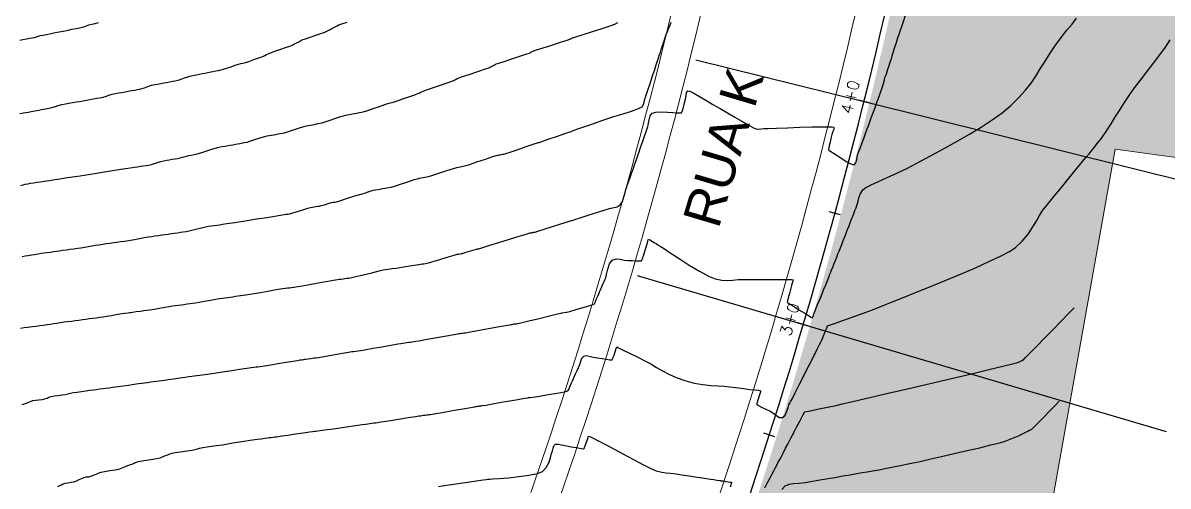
# Model space of a CAD drawing. Header units: millimetres. Extents: x 340454 to 342791, y 6993867 to 6995092.
# Drawn here: x 341967.9 to 342066.9, y 6994410.2 to 6994450.3 of the extents above; entities that cross this region are included whole.
import ezdxf
from ezdxf.enums import TextEntityAlignment as Align

# ---------------------------------------------------------------- set-up
doc = ezdxf.new("R2010")
doc.units = ezdxf.units.MM
doc.header["$LTSCALE"] = 10
doc.linetypes.add('DASHDOT', pattern=[25.4, 12.7, -6.35, 0, -6.35])
doc.layers.add('_1 TXT_Estaca', color=4, linetype='Continuous', lineweight=30)
for name, color, linetype in [('Alinhamento', 7, 'Continuous'), ('AREA_DOS_LOTES', 5, 'Continuous'), ('T-HM-CURVA_INTERMEDIARIA', 45, 'Continuous'), ('T-HM-CURVA_MESTRA', 20, 'Continuous'), ('U-SC-SECAO_TIPO', 251, 'Continuous'), ('URB-Calçadas', 2, 'Continuous'), ('URB-Quadras', 3, 'Continuous')]:
    doc.layers.add(name, color=color, linetype=linetype)
doc.styles.add('ARIAL', font='arial.ttf', dxfattribs={"height": 2})
doc.styles.add('Padrao', font='romans.shx', dxfattribs={"height": 1.5})

msp = doc.modelspace()

# ---------------------------------------------------------------- hatches: boundary and pattern name
at = {"lineweight": 20, "true_color": 0xfeeab9, "transparency": 33554518}
msp.add_hatch(color=254, dxfattribs=at).paths.add_polyline_path([(342119.159, 6994595.596), (342116.405, 6994600.719), (342115.526, 6994606.747), (342114.078, 6994622.168), (342111.537, 6994629.785), (342111.937, 6994638.612), (342110.22, 6994640.731), (342109.395, 6994645.913), (342105.489, 6994649.745), (342102.922, 6994655.377), (342098.078, 6994662.845), (342096.429, 6994677.718), (342097.194, 6994681.316), (342096.663, 6994685.441), (342098.361, 6994694.551), (342074.759, 6994718.153), (342070.902, 6994715.191, 0.018566), (342058.078, 6994636.195, 0.019313), (342051.792, 6994564.842, -0.000141), (342050.049, 6994525.137, -0.0035), (342048.827, 6994509.216, -0.002554), (342047.698, 6994496.488, -0.003076), (342046.981, 6994490.915), (342046.899, 6994471.038, -0.058975), (342015.5, 6994367.645), (342048.507, 6994361.761), (342062.35, 6994439.415), (342094.824, 6994434.95)])

# ---------------------------------------------------------------- linework, layer by layer
at = {"layer": '_1 TXT_Estaca', "color": 7, "linetype": 'Continuous', "lineweight": 30}
for p, q in [((342041.098, 6994443.401), (342040.128, 6994443.642)), ((342038.576, 6994433.713), (342037.611, 6994433.976)), ((342035.844, 6994424.082), (342034.885, 6994424.365)), ((342032.906, 6994414.513), (342031.953, 6994414.817))]:
    msp.add_line(p, q, dxfattribs=at)
at = {"layer": 'Alinhamento', "color": 1, "linetype": 'Continuous', "lineweight": -3, "flags": 128}
msp.add_lwpolyline([(342015.498, 6994367.645), (342017.793, 6994375.112, 0.055302), (342046.899, 6994472.8), (342046.869, 6994491.561, 0.001427), (342047.224, 6994494.157, 0.140946), (342047.449, 6994494.937, 0.074236), (342047.385, 6994495.366, 0.025997), (342051.128, 6994542.939, -0.045635), (342069.402, 6994708.821, 0.158515), (342070.754, 6994715.174, -0.001403), (342072.003, 6994720.875)], format="xyb", dxfattribs=at)
at = {"layer": 'T-HM-CURVA_INTERMEDIARIA', "color": 45, "linetype": 'Continuous', "lineweight": -3, "flags": 128}
for points, elevation in [([(341967.653, 6994423.912), (341967.957, 6994423.952), (341968.245, 6994423.99), (341968.472, 6994424.02), (341968.695, 6994424.05), (341968.973, 6994424.087), (341969.322, 6994424.132), (341969.6, 6994424.167), (341969.949, 6994424.216), (341970.246, 6994424.261), (341970.511, 6994424.305), (341970.777, 6994424.349), (341971.077, 6994424.395), (341971.433, 6994424.445), (341971.718, 6994424.482), (341972.063, 6994424.527), (341972.405, 6994424.573), (341972.677, 6994424.61), (341973.008, 6994424.654), (341973.336, 6994424.698), (341973.597, 6994424.733), (341973.915, 6994424.775), (341974.227, 6994424.815), (341974.474, 6994424.847), (341974.786, 6994424.892), (341975.121, 6994424.947), (341975.511, 6994425.016), (341975.902, 6994425.085), (341976.236, 6994425.141), (341976.63, 6994425.197), (341976.961, 6994425.241), (341977.106, 6994425.259), (341977.196, 6994425.275), (341977.338, 6994425.294), (341977.659, 6994425.338), (341978.031, 6994425.388), (341978.319, 6994425.426), (341978.547, 6994425.455), (341978.833, 6994425.497), (341979.194, 6994425.558), (341979.669, 6994425.642), (341980.143, 6994425.727), (341980.501, 6994425.787), (341980.787, 6994425.83), (341981.015, 6994425.86), (341981.292, 6994425.897), (341981.566, 6994425.935), (341981.784, 6994425.965), (341982.049, 6994426.001), (341982.309, 6994426.036), (341982.516, 6994426.063), (341982.776, 6994426.102), (341983.086, 6994426.154), (341983.558, 6994426.238), (341984.084, 6994426.332), (341984.554, 6994426.416), (341984.86, 6994426.468), (341985.115, 6994426.507), (341985.32, 6994426.534), (341985.567, 6994426.568), (341985.813, 6994426.602), (341986.008, 6994426.63), (341986.245, 6994426.663), (341986.48, 6994426.696), (341986.668, 6994426.722), (341986.895, 6994426.754), (341987.119, 6994426.784), (341987.297, 6994426.808), (341987.52, 6994426.842), (341987.852, 6994426.899), (341988.413, 6994427), (341989.05, 6994427.116), (341989.609, 6994427.216), (341989.935, 6994427.273), (341990.15, 6994427.306), (341990.321, 6994427.33), (341990.53, 6994427.358), (341990.736, 6994427.388), (341990.901, 6994427.411), (341991.1, 6994427.44), (341991.296, 6994427.467), (341991.452, 6994427.488), (341991.648, 6994427.518), (341992.005, 6994427.581), (341992.655, 6994427.699), (341993.401, 6994427.835), (341994.047, 6994427.953), (341994.396, 6994428.015), (341994.58, 6994428.044), (341994.727, 6994428.064), (341994.905, 6994428.089), (341995.081, 6994428.114), (341995.222, 6994428.135), (341995.392, 6994428.16), (341995.561, 6994428.184), (341995.696, 6994428.204), (341995.86, 6994428.227), (341996.02, 6994428.248), (341996.148, 6994428.265), (341996.308, 6994428.292), (341996.648, 6994428.371), (341997.293, 6994428.527), (341998.038, 6994428.709), (341998.679, 6994428.865), (341999.01, 6994428.942), (341999.215, 6994428.976), (341999.416, 6994429.004), (341999.611, 6994429.033), (341999.806, 6994429.062), (342000.132, 6994429.113), (342000.765, 6994429.211), (342001.493, 6994429.325), (342002.108, 6994429.421), (342002.4, 6994429.467), (342002.538, 6994429.489), (342002.672, 6994429.511), (342002.805, 6994429.53), (342002.936, 6994429.554), (342003.224, 6994429.639), (342003.832, 6994429.823), (342004.545, 6994430.04), (342005.148, 6994430.223), (342005.425, 6994430.305), (342005.541, 6994430.326), (342005.654, 6994430.344), (342005.766, 6994430.361), (342005.876, 6994430.381), (342006.086, 6994430.444), (342006.487, 6994430.568), (342006.887, 6994430.691), (342007.09, 6994430.753), (342007.19, 6994430.77), (342007.291, 6994430.787), (342007.547, 6994430.865), (342008.172, 6994431.058), (342009.016, 6994431.32), (342009.933, 6994431.604), (342010.773, 6994431.865), (342011.391, 6994432.056), (342011.636, 6994432.132), (342011.705, 6994432.145), (342011.773, 6994432.156), (342011.839, 6994432.169), (342011.905, 6994432.181), (342011.969, 6994432.192), (342012.032, 6994432.204), (342012.094, 6994432.215), (342012.156, 6994432.226), (342012.386, 6994432.299), (342012.948, 6994432.479), (342013.674, 6994432.71), (342014.399, 6994432.942), (342014.958, 6994433.12), (342015.183, 6994433.192), (342015.257, 6994433.206), (342015.329, 6994433.22), (342015.398, 6994433.233), (342015.608, 6994433.301), (342016.136, 6994433.473), (342016.841, 6994433.703), (342017.579, 6994433.944), (342018.21, 6994434.15), (342018.591, 6994434.274), (342018.958, 6994434.353), (342019.255, 6994434.41), (342019.532, 6994434.581), (342019.714, 6994434.871), (342019.845, 6994435.261), (342019.939, 6994435.645), (342020.011, 6994435.919), (342020.082, 6994436.117), (342020.137, 6994436.275), (342020.207, 6994436.473), (342020.29, 6994436.707), (342020.401, 6994437.021), (342020.53, 6994437.385), (342020.666, 6994437.77), (342020.79, 6994438.126), (342020.896, 6994438.429), (342020.987, 6994438.693), (342021.07, 6994438.931), (342021.157, 6994439.18), (342021.226, 6994439.377), (342021.312, 6994439.625), (342021.442, 6994440.001), (342021.624, 6994440.533), (342021.792, 6994441.021), (342021.874, 6994441.262), (342021.912, 6994441.373), (342021.95, 6994441.484), (342021.97, 6994441.642), (342022.015, 6994441.942), (342022.115, 6994442.272), (342022.302, 6994442.523), (342022.617, 6994442.614), (342023.097, 6994442.63), (342023.622, 6994442.602), (342024.071, 6994442.562), (342024.326, 6994442.542), (342024.525, 6994442.543), (342024.692, 6994442.544), (342024.765, 6994442.545), (342024.822, 6994442.539), (342024.857, 6994442.61), (342024.879, 6994442.668), (342024.906, 6994442.746), (342024.932, 6994442.831), (342024.947, 6994442.881), (342024.962, 6994442.932), (342024.987, 6994443.023), (342025.018, 6994443.141), (342025.09, 6994443.408), (342025.175, 6994443.726), (342025.22, 6994444.034), (342025.253, 6994444.293), (342025.367, 6994444.446), (342025.553, 6994444.407), (342025.899, 6994444.235), (342026.369, 6994443.965), (342026.926, 6994443.63), (342027.534, 6994443.266), (342028.157, 6994442.908), (342028.794, 6994442.546), (342029.441, 6994442.17), (342030.053, 6994441.812), (342030.587, 6994441.504), (342030.999, 6994441.281), (342031.247, 6994441.174), (342031.498, 6994441.142), (342031.708, 6994441.165), (342031.973, 6994441.188), (342032.319, 6994441.2), (342033.032, 6994441.226), (342033.986, 6994441.261), (342035.056, 6994441.296), (342036.116, 6994441.324), (342037.041, 6994441.339), (342037.598, 6994441.336), (342037.868, 6994441.322), (342037.962, 6994441.307), (342037.98, 6994441.298), (342037.999, 6994441.27), (342038.014, 6994441.207), (342037.995, 6994441.099), (342037.925, 6994440.929), (342037.833, 6994440.675), (342037.754, 6994440.338), (342037.674, 6994439.999), (342037.636, 6994439.838), (342037.625, 6994439.788), (342037.613, 6994439.739), (342037.601, 6994439.681), (342037.589, 6994439.625), (342037.573, 6994439.541), (342037.556, 6994439.451), (342037.547, 6994439.39), (342037.542, 6994439.336), (342037.59, 6994439.283), (342037.655, 6994439.245), (342037.802, 6994439.162), (342037.978, 6994439.063), (342038.204, 6994438.912), (342038.602, 6994438.642), (342039.064, 6994438.347), (342039.405, 6994438.157), (342039.608, 6994438.072), (342039.706, 6994438.056), (342039.74, 6994438.061), (342039.787, 6994438.086), (342039.865, 6994438.176), (342039.95, 6994438.375), (342040.018, 6994438.673), (342040.059, 6994438.91), (342040.104, 6994439.03), (342040.149, 6994439.151), (342040.238, 6994439.391), (342040.415, 6994439.869), (342040.616, 6994440.409), (342040.773, 6994440.835), (342040.895, 6994441.168), (342040.992, 6994441.432), (342041.113, 6994441.766), (342041.212, 6994442.034), (342041.292, 6994442.253), (342041.375, 6994442.479), (342041.478, 6994442.764), (342041.601, 6994443.097), (342041.757, 6994443.522), (342041.922, 6994443.973), (342042.069, 6994444.386), (342042.175, 6994444.696), (342042.291, 6994445.084), (342042.379, 6994445.409), (342042.429, 6994445.592), (342042.472, 6994445.715), (342042.516, 6994445.838), (342042.578, 6994446.022), (342042.68, 6994446.324), (342042.781, 6994446.629), (342042.853, 6994446.844), (342042.909, 6994447.015), (342042.979, 6994447.231), (342043.053, 6994447.469), (342043.147, 6994447.773), (342043.26, 6994448.137), (342043.392, 6994448.553), (342043.518, 6994448.937), (342043.716, 6994449.537), (342043.961, 6994450.278), (342044.228, 6994451.083)], 707), ([(341967.573, 6994448.829), (341967.853, 6994448.883), (341968.171, 6994448.944), (341968.453, 6994448.996), (341968.682, 6994449.04), (341968.842, 6994449.076), (341969.017, 6994449.134), (341969.193, 6994449.193), (341969.356, 6994449.23), (341969.591, 6994449.277), (341969.877, 6994449.332), (341970.192, 6994449.394), (341970.541, 6994449.464), (341970.819, 6994449.52), (341971.158, 6994449.589), (341971.496, 6994449.657), (341971.764, 6994449.711), (341972.093, 6994449.777), (341972.45, 6994449.845), (341972.741, 6994449.9), (341972.998, 6994449.959), (341973.198, 6994450.022), (341973.354, 6994450.082), (341973.553, 6994450.149), (341973.817, 6994450.217), (341974.101, 6994450.282), (341974.392, 6994450.358)], 711), ([(341967.668, 6994436.265), (341967.888, 6994436.315), (341968.061, 6994436.363), (341968.282, 6994436.413), (341968.504, 6994436.452), (341968.761, 6994436.49), (341969.055, 6994436.531), (341969.388, 6994436.58), (341969.686, 6994436.624), (341969.918, 6994436.659), (341970.15, 6994436.694), (341970.448, 6994436.739), (341970.873, 6994436.805), (341971.704, 6994436.934), (341972.803, 6994437.106), (341974.033, 6994437.297), (341975.256, 6994437.488), (341976.336, 6994437.657), (341977.133, 6994437.781), (341977.512, 6994437.841), (341977.78, 6994437.884), (341977.993, 6994437.919), (341978.254, 6994437.962), (341978.512, 6994437.999), (341978.717, 6994438.028), (341978.972, 6994438.079), (341979.228, 6994438.15), (341979.508, 6994438.24), (341979.788, 6994438.331), (341980.043, 6994438.402), (341980.298, 6994438.454), (341980.504, 6994438.485), (341980.756, 6994438.523), (341981.017, 6994438.563), (341981.227, 6994438.595), (341981.448, 6994438.64), (341981.645, 6994438.697), (341981.8, 6994438.751), (341981.997, 6994438.808), (341982.217, 6994438.849), (341982.422, 6994438.876), (341982.674, 6994438.925), (341982.969, 6994439.01), (341983.426, 6994439.154), (341983.938, 6994439.318), (341984.395, 6994439.463), (341984.689, 6994439.548), (341984.93, 6994439.6), (341985.124, 6994439.632), (341985.361, 6994439.671), (341985.596, 6994439.714), (341985.783, 6994439.748), (341986.012, 6994439.789), (341986.239, 6994439.831), (341986.42, 6994439.864), (341986.641, 6994439.904), (341986.86, 6994439.94), (341987.034, 6994439.968), (341987.25, 6994440.015), (341987.563, 6994440.11), (341988.013, 6994440.258), (341988.462, 6994440.406), (341988.772, 6994440.501), (341988.985, 6994440.548), (341989.156, 6994440.577), (341989.366, 6994440.613), (341989.573, 6994440.652), (341989.738, 6994440.683), (341989.94, 6994440.721), (341990.139, 6994440.755), (341990.298, 6994440.781), (341990.495, 6994440.826), (341990.828, 6994440.929), (341991.342, 6994441.101), (341991.855, 6994441.273), (341992.184, 6994441.376), (341992.376, 6994441.42), (341992.531, 6994441.447), (341992.72, 6994441.481), (341992.907, 6994441.517), (341993.056, 6994441.546), (341993.238, 6994441.582), (341993.419, 6994441.614), (341993.562, 6994441.638), (341993.74, 6994441.68), (341993.997, 6994441.761), (341994.427, 6994441.906), (341994.915, 6994442.073), (341995.343, 6994442.217), (341995.595, 6994442.297), (341995.766, 6994442.338), (341995.904, 6994442.363), (341996.073, 6994442.394), (341996.24, 6994442.428), (341996.373, 6994442.454), (341996.536, 6994442.487), (341996.698, 6994442.52), (341996.826, 6994442.545), (341996.983, 6994442.577), (341997.139, 6994442.606), (341997.263, 6994442.628), (341997.417, 6994442.664), (341997.682, 6994442.751), (341998.158, 6994442.915), (341998.702, 6994443.104), (341999.171, 6994443.267), (341999.425, 6994443.352), (341999.612, 6994443.399), (341999.8, 6994443.446), (342000.084, 6994443.54), (342000.624, 6994443.724), (342001.242, 6994443.937), (342001.761, 6994444.118), (342002.007, 6994444.206), (342002.123, 6994444.262), (342002.238, 6994444.322), (342002.359, 6994444.377), (342002.487, 6994444.43), (342002.768, 6994444.527), (342003.359, 6994444.728), (342004.053, 6994444.964), (342004.639, 6994445.164), (342004.909, 6994445.257), (342005.02, 6994445.307), (342005.123, 6994445.357), (342005.222, 6994445.408), (342005.319, 6994445.458), (342005.414, 6994445.509), (342005.511, 6994445.557), (342005.803, 6994445.657), (342006.453, 6994445.876), (342007.22, 6994446.133), (342007.866, 6994446.35), (342008.152, 6994446.447), (342008.238, 6994446.489), (342008.321, 6994446.532), (342008.404, 6994446.574), (342008.485, 6994446.616), (342008.567, 6994446.657), (342008.647, 6994446.698), (342008.726, 6994446.739), (342008.805, 6994446.778), (342009.028, 6994446.853), (342009.557, 6994447.027), (342010.238, 6994447.251), (342010.919, 6994447.474), (342011.444, 6994447.647), (342011.663, 6994447.719), (342011.729, 6994447.751), (342011.793, 6994447.784), (342011.858, 6994447.816), (342011.921, 6994447.848), (342011.984, 6994447.88), (342012.047, 6994447.911), (342012.285, 6994447.988), (342012.862, 6994448.175), (342013.608, 6994448.416), (342014.353, 6994448.657), (342014.927, 6994448.842), (342015.161, 6994448.918), (342015.208, 6994448.941), (342015.254, 6994448.964), (342015.3, 6994448.986), (342015.345, 6994449.009), (342015.435, 6994449.052), (342015.69, 6994449.134), (342016.319, 6994449.334), (342017.135, 6994449.593), (342017.949, 6994449.852), (342018.576, 6994450.051), (342018.828, 6994450.131), (342018.88, 6994450.156), (342018.931, 6994450.18), (342019.023, 6994450.209), (342019.071, 6994450.232), (342019.33, 6994450.362)], 709), ([(341967.797, 6994417.286), (341967.957, 6994417.347), (341968.156, 6994417.423), (341968.352, 6994417.505), (341968.507, 6994417.571), (341968.707, 6994417.634), (341968.94, 6994417.676), (341969.227, 6994417.711), (341969.515, 6994417.746), (341969.75, 6994417.788), (341969.952, 6994417.856), (341970.108, 6994417.927), (341970.309, 6994417.994), (341970.562, 6994418.041), (341970.893, 6994418.085), (341971.235, 6994418.127), (341971.521, 6994418.17), (341971.772, 6994418.225), (341971.97, 6994418.275), (341972.221, 6994418.33), (341972.522, 6994418.379), (341972.907, 6994418.434), (341973.305, 6994418.488), (341973.644, 6994418.534), (341973.954, 6994418.576), (341974.2, 6994418.608), (341974.5, 6994418.647), (341974.798, 6994418.686), (341975.035, 6994418.717), (341975.323, 6994418.755), (341975.606, 6994418.792), (341975.831, 6994418.821), (341976.114, 6994418.859), (341976.486, 6994418.912), (341976.987, 6994418.985), (341977.488, 6994419.058), (341977.858, 6994419.11), (341978.142, 6994419.149), (341978.367, 6994419.178), (341978.642, 6994419.214), (341978.914, 6994419.25), (341979.131, 6994419.279), (341979.394, 6994419.313), (341979.653, 6994419.347), (341979.858, 6994419.374), (341980.117, 6994419.409), (341980.427, 6994419.453), (341980.899, 6994419.521), (341981.424, 6994419.598), (341981.894, 6994419.666), (341982.2, 6994419.71), (341982.456, 6994419.744), (341982.659, 6994419.771), (341982.906, 6994419.803), (341983.152, 6994419.836), (341983.347, 6994419.862), (341983.584, 6994419.893), (341983.817, 6994419.923), (341984.002, 6994419.947), (341984.235, 6994419.979), (341984.564, 6994420.03), (341985.11, 6994420.118), (341985.726, 6994420.217), (341986.269, 6994420.304), (341986.593, 6994420.354), (341986.819, 6994420.386), (341986.999, 6994420.41), (341987.217, 6994420.438), (341987.434, 6994420.467), (341987.606, 6994420.49), (341987.816, 6994420.518), (341988.024, 6994420.546), (341988.189, 6994420.568), (341988.39, 6994420.595), (341988.588, 6994420.621), (341988.745, 6994420.64), (341988.942, 6994420.669), (341989.287, 6994420.727), (341989.906, 6994420.834), (341990.616, 6994420.957), (341991.232, 6994421.063), (341991.569, 6994421.12), (341991.797, 6994421.153), (341991.987, 6994421.177), (341992.086, 6994421.19), (341992.165, 6994421.204), (341992.245, 6994421.218), (341992.341, 6994421.231), (341992.525, 6994421.256), (341992.739, 6994421.285), (341992.908, 6994421.307), (341993.043, 6994421.325), (341993.213, 6994421.349), (341993.567, 6994421.41), (341994.235, 6994421.526), (341995.007, 6994421.661), (341995.671, 6994421.777), (341996.015, 6994421.836), (341996.171, 6994421.859), (341996.295, 6994421.876), (341996.446, 6994421.896), (341996.655, 6994421.925), (341996.858, 6994421.953), (341997.056, 6994421.979), (341997.254, 6994422.008), (341997.549, 6994422.058), (341998.155, 6994422.165), (341998.915, 6994422.299), (341999.673, 6994422.433), (342000.272, 6994422.539), (342000.557, 6994422.588), (342000.73, 6994422.614), (342000.898, 6994422.636), (342001.066, 6994422.66), (342001.225, 6994422.682), (342001.385, 6994422.705), (342001.538, 6994422.726), (342001.688, 6994422.746), (342001.838, 6994422.768), (342002.143, 6994422.822), (342002.811, 6994422.941), (342003.659, 6994423.093), (342004.503, 6994423.245), (342005.16, 6994423.362), (342005.445, 6994423.413), (342005.566, 6994423.431), (342005.682, 6994423.447), (342005.797, 6994423.463), (342005.909, 6994423.479), (342006.018, 6994423.494), (342006.127, 6994423.51), (342006.441, 6994423.567), (342007.176, 6994423.7), (342008.121, 6994423.871), (342009.063, 6994424.042), (342009.79, 6994424.173), (342010.088, 6994424.227), (342010.161, 6994424.238), (342010.232, 6994424.248), (342010.301, 6994424.258), (342010.369, 6994424.268), (342010.436, 6994424.278), (342010.501, 6994424.287), (342010.565, 6994424.296), (342010.628, 6994424.305), (342010.913, 6994424.374), (342011.608, 6994424.541), (342012.508, 6994424.757), (342013.406, 6994424.974), (342014.097, 6994425.14), (342014.374, 6994425.207), (342014.43, 6994425.215), (342014.484, 6994425.224), (342014.663, 6994425.251), (342014.844, 6994425.28), (342014.918, 6994425.292), (342015.157, 6994425.358), (342015.726, 6994425.518), (342016.411, 6994425.717), (342017.002, 6994425.898), (342017.287, 6994426.006), (342017.387, 6994426.181), (342017.422, 6994426.312), (342017.454, 6994426.385), (342017.486, 6994426.459), (342017.55, 6994426.606), (342017.663, 6994426.865), (342017.745, 6994427.052), (342017.799, 6994427.176), (342017.854, 6994427.301), (342017.904, 6994427.416), (342017.973, 6994427.576), (342018.057, 6994427.77), (342018.133, 6994427.942), (342018.197, 6994428.086), (342018.274, 6994428.269), (342018.344, 6994428.562), (342018.44, 6994429.01), (342018.595, 6994429.467), (342018.841, 6994429.788), (342019.168, 6994429.9), (342019.523, 6994429.879), (342019.872, 6994429.805), (342020.184, 6994429.759), (342020.549, 6994429.751), (342020.851, 6994429.745), (342021.031, 6994429.741), (342021.202, 6994429.738), (342021.302, 6994429.736), (342021.359, 6994429.729), (342021.393, 6994429.791), (342021.421, 6994429.859), (342021.442, 6994429.915), (342021.47, 6994429.995), (342021.489, 6994430.053), (342021.511, 6994430.118), (342021.53, 6994430.181), (342021.583, 6994430.357), (342021.698, 6994430.74), (342021.816, 6994431.13), (342021.874, 6994431.324), (342021.902, 6994431.416), (342021.925, 6994431.494), (342021.941, 6994431.562), (342021.962, 6994431.619), (342022.045, 6994431.576), (342022.226, 6994431.467), (342022.443, 6994431.336), (342022.626, 6994431.228), (342022.788, 6994431.131), (342022.991, 6994431.009), (342023.275, 6994430.822), (342023.853, 6994430.436), (342024.627, 6994429.927), (342025.5, 6994429.371), (342026.375, 6994428.842), (342027.155, 6994428.418), (342027.74, 6994428.173), (342028.308, 6994428.053), (342028.779, 6994428.031), (342029.225, 6994428.064), (342029.716, 6994428.111), (342030.322, 6994428.131), (342030.902, 6994428.124), (342031.48, 6994428.119), (342032.03, 6994428.114), (342032.53, 6994428.111), (342032.954, 6994428.108), (342033.278, 6994428.105), (342033.682, 6994428.111), (342034.057, 6994428.123), (342034.342, 6994428.124), (342034.475, 6994428.095), (342034.466, 6994427.966), (342034.394, 6994427.79), (342034.346, 6994427.61), (342034.282, 6994427.37), (342034.218, 6994427.132), (342034.159, 6994426.914), (342034.11, 6994426.732), (342034.087, 6994426.646), (342034.072, 6994426.591), (342034.058, 6994426.537), (342034.045, 6994426.483), (342034.033, 6994426.435), (342034.018, 6994426.368), (342034.006, 6994426.314), (342033.995, 6994426.262), (342033.986, 6994426.209), (342033.978, 6994426.148), (342034.031, 6994426.091), (342034.118, 6994426.038), (342034.264, 6994425.951), (342034.418, 6994425.857), (342034.677, 6994425.699), (342034.989, 6994425.508), (342035.244, 6994425.353), (342035.5, 6994425.198), (342035.718, 6994425.065), (342035.86, 6994424.979), (342036.012, 6994424.855), (342036.138, 6994424.807), (342036.217, 6994424.929), (342036.275, 6994425.139), (342036.394, 6994425.433), (342036.602, 6994425.944), (342036.809, 6994426.453), (342036.925, 6994426.738), (342036.986, 6994426.889), (342037.048, 6994427.041), (342037.141, 6994427.272), (342037.301, 6994427.671), (342037.47, 6994428.092), (342037.589, 6994428.388), (342037.669, 6994428.588), (342037.733, 6994428.747), (342037.813, 6994428.947), (342037.902, 6994429.172), (342038.014, 6994429.454), (342038.133, 6994429.756), (342038.248, 6994430.045), (342038.363, 6994430.336), (342038.455, 6994430.566), (342038.569, 6994430.857), (342038.686, 6994431.154), (342038.782, 6994431.399), (342038.902, 6994431.707), (342039.003, 6994431.967), (342039.096, 6994432.204), (342039.196, 6994432.459), (342039.318, 6994432.772), (342039.481, 6994433.194), (342039.666, 6994433.673), (342039.827, 6994434.093), (342039.921, 6994434.337), (342039.99, 6994434.514), (342040.058, 6994434.691), (342040.104, 6994434.888), (342040.174, 6994435.199), (342040.3, 6994435.554), (342040.512, 6994435.883), (342040.776, 6994436.075), (342041.241, 6994436.317), (342041.866, 6994436.606), (342042.613, 6994436.941), (342043.443, 6994437.319), (342044.317, 6994437.74), (342045.197, 6994438.202), (342045.942, 6994438.606), (342046.803, 6994439.067), (342047.746, 6994439.575), (342048.739, 6994440.123), (342049.75, 6994440.703), (342050.745, 6994441.308), (342051.692, 6994441.929), (342052.559, 6994442.558), (342053.312, 6994443.188), (342054.01, 6994443.87), (342054.585, 6994444.511), (342055.065, 6994445.127), (342055.483, 6994445.732), (342055.866, 6994446.34), (342056.247, 6994446.965), (342056.655, 6994447.622), (342057.12, 6994448.326), (342057.668, 6994449.075), (342058.161, 6994449.689), (342058.606, 6994450.228), (342059.007, 6994450.752)], 706), ([(341967.801, 6994430.124), (341968.036, 6994430.157), (341968.298, 6994430.196), (341968.607, 6994430.249), (341968.852, 6994430.295), (341969.162, 6994430.348), (341969.428, 6994430.388), (341969.672, 6994430.422), (341969.93, 6994430.457), (341970.236, 6994430.499), (341970.528, 6994430.54), (341970.758, 6994430.572), (341970.984, 6994430.604), (341971.266, 6994430.644), (341971.623, 6994430.694), (341971.907, 6994430.734), (341972.253, 6994430.782), (341972.593, 6994430.828), (341972.862, 6994430.864), (341973.201, 6994430.915), (341973.51, 6994430.968), (341973.812, 6994431.024), (341974.114, 6994431.08), (341974.425, 6994431.134), (341974.769, 6994431.186), (341975.044, 6994431.224), (341975.378, 6994431.27), (341975.708, 6994431.317), (341975.972, 6994431.355), (341976.291, 6994431.4), (341976.606, 6994431.443), (341976.855, 6994431.477), (341977.168, 6994431.525), (341977.518, 6994431.586), (341977.937, 6994431.664), (341978.356, 6994431.742), (341978.704, 6994431.803), (341979.02, 6994431.852), (341979.272, 6994431.887), (341979.578, 6994431.93), (341979.881, 6994431.974), (341980.122, 6994432.009), (341980.415, 6994432.051), (341980.705, 6994432.093), (341980.937, 6994432.127), (341981.218, 6994432.167), (341981.494, 6994432.204), (341981.714, 6994432.232), (341981.988, 6994432.279), (341982.343, 6994432.359), (341982.819, 6994432.478), (341983.294, 6994432.597), (341983.646, 6994432.678), (341983.918, 6994432.725), (341984.137, 6994432.755), (341984.402, 6994432.792), (341984.661, 6994432.83), (341984.867, 6994432.861), (341985.127, 6994432.901), (341985.484, 6994432.956), (341986.186, 6994433.065), (341987.092, 6994433.206), (341988.062, 6994433.358), (341988.956, 6994433.497), (341989.634, 6994433.603), (341989.956, 6994433.654), (341990.139, 6994433.683), (341990.285, 6994433.707), (341990.463, 6994433.736), (341990.639, 6994433.762), (341990.78, 6994433.782), (341990.954, 6994433.817), (341991.202, 6994433.887), (341991.614, 6994434.013), (341992.08, 6994434.158), (341992.49, 6994434.284), (341992.734, 6994434.353), (341992.903, 6994434.388), (341993.039, 6994434.408), (341993.205, 6994434.433), (341993.369, 6994434.458), (341993.5, 6994434.477), (341993.662, 6994434.511), (341993.937, 6994434.591), (341994.274, 6994434.701), (341994.544, 6994434.78), (341994.7, 6994434.81), (341994.826, 6994434.826), (341994.982, 6994434.856), (341995.272, 6994434.942), (341995.853, 6994435.122), (341996.578, 6994435.349), (341997.302, 6994435.576), (341997.879, 6994435.755), (341998.163, 6994435.84), (341998.366, 6994435.881), (341998.567, 6994435.914), (341998.765, 6994435.95), (341998.958, 6994435.985), (341999.149, 6994436.02), (341999.336, 6994436.054), (341999.52, 6994436.083), (341999.703, 6994436.121), (341999.987, 6994436.208), (342000.53, 6994436.383), (342001.16, 6994436.587), (342001.7, 6994436.761), (342001.978, 6994436.847), (342002.146, 6994436.882), (342002.311, 6994436.909), (342002.476, 6994436.941), (342002.634, 6994436.97), (342002.791, 6994436.997), (342002.947, 6994437.029), (342003.241, 6994437.122), (342003.833, 6994437.316), (342004.522, 6994437.543), (342005.107, 6994437.735), (342005.388, 6994437.825), (342005.527, 6994437.855), (342005.664, 6994437.879), (342005.799, 6994437.905), (342005.931, 6994437.931), (342006.06, 6994437.954), (342006.189, 6994437.981), (342006.488, 6994438.079), (342007.127, 6994438.292), (342007.876, 6994438.544), (342008.509, 6994438.755), (342008.796, 6994438.85), (342008.906, 6994438.874), (342009.014, 6994438.894), (342009.121, 6994438.915), (342009.225, 6994438.936), (342009.328, 6994438.957), (342009.429, 6994438.977), (342009.528, 6994438.996), (342009.626, 6994439.017), (342009.928, 6994439.119), (342010.603, 6994439.351), (342011.401, 6994439.625), (342012.071, 6994439.855), (342012.361, 6994439.954), (342012.432, 6994439.972), (342012.503, 6994439.989), (342012.734, 6994440.068), (342013.288, 6994440.259), (342014.004, 6994440.506), (342014.719, 6994440.752), (342015.268, 6994440.941), (342015.489, 6994441.018), (342015.554, 6994441.05), (342015.624, 6994441.08), (342015.867, 6994441.163), (342016.468, 6994441.369), (342017.249, 6994441.636), (342018.03, 6994441.903), (342018.631, 6994442.108), (342018.873, 6994442.191), (342018.93, 6994442.219), (342019.178, 6994442.293), (342019.769, 6994442.473), (342020.487, 6994442.702), (342021.114, 6994442.919), (342021.434, 6994443.067), (342021.547, 6994443.266), (342021.596, 6994443.478), (342021.611, 6994443.591), (342021.635, 6994443.661), (342021.658, 6994443.732), (342021.74, 6994443.976), (342021.916, 6994444.505), (342022.108, 6994445.078), (342022.232, 6994445.452), (342022.301, 6994445.662), (342022.356, 6994445.828), (342022.424, 6994446.037), (342022.507, 6994446.286), (342022.615, 6994446.614), (342022.733, 6994446.973), (342022.845, 6994447.317), (342022.934, 6994447.591), (342023.004, 6994447.807), (342023.073, 6994448.019), (342023.157, 6994448.278), (342023.29, 6994448.691), (342023.402, 6994449.038), (342023.45, 6994449.185), (342023.466, 6994449.233), (342023.513, 6994449.344), (342023.605, 6994449.563), (342023.684, 6994449.757), (342023.781, 6994450), (342023.867, 6994450.228), (342023.922, 6994450.39)], 708), ([(342032.027, 6994410.093), (342032.246, 6994410.503), (342032.486, 6994410.951), (342032.671, 6994411.3), (342032.815, 6994411.571), (342032.928, 6994411.787), (342033.071, 6994412.058), (342033.2, 6994412.301), (342033.328, 6994412.543), (342033.471, 6994412.812), (342033.641, 6994413.136), (342033.836, 6994413.508), (342034.028, 6994413.877), (342034.197, 6994414.201), (342034.321, 6994414.438), (342034.422, 6994414.631), (342034.502, 6994414.784), (342034.603, 6994414.977), (342034.785, 6994415.329), (342035.064, 6994415.869), (342035.32, 6994416.366), (342035.435, 6994416.588), (342035.473, 6994416.671), (342035.644, 6994416.705), (342036.088, 6994416.79), (342036.718, 6994416.913), (342037.449, 6994417.06), (342038.193, 6994417.217), (342038.748, 6994417.343), (342039.749, 6994417.575), (342041.103, 6994417.891), (342042.716, 6994418.27), (342044.496, 6994418.688), (342046.349, 6994419.125), (342048.183, 6994419.559), (342049.904, 6994419.967), (342051.419, 6994420.327), (342052.635, 6994420.618), (342053.458, 6994420.817), (342053.796, 6994420.903), (342054.055, 6994421.006), (342054.268, 6994421.108), (342054.358, 6994421.155), (342054.41, 6994421.178), (342054.559, 6994421.331), (342054.958, 6994421.739), (342055.539, 6994422.334), (342056.234, 6994423.045), (342056.974, 6994423.803), (342057.691, 6994424.538), (342058.317, 6994425.179), (342058.784, 6994425.656)], 704), ([(342033.511, 6994409.944), (342033.786, 6994410.253), (342034.128, 6994410.411), (342034.525, 6994410.469), (342034.986, 6994410.493), (342035.523, 6994410.553), (342036.001, 6994410.636), (342036.626, 6994410.744), (342037.338, 6994410.866), (342038.078, 6994410.994), (342038.788, 6994411.117), (342039.409, 6994411.224), (342039.99, 6994411.323), (342040.452, 6994411.4), (342040.874, 6994411.47), (342041.335, 6994411.551), (342041.915, 6994411.657), (342042.429, 6994411.753), (342042.885, 6994411.839), (342043.319, 6994411.924), (342043.771, 6994412.015), (342044.276, 6994412.121), (342044.872, 6994412.25), (342045.457, 6994412.379), (342046.293, 6994412.565), (342047.303, 6994412.792), (342048.413, 6994413.044), (342049.548, 6994413.306), (342050.633, 6994413.562), (342051.592, 6994413.795), (342052.35, 6994413.99), (342052.833, 6994414.131), (342053.415, 6994414.351), (342053.969, 6994414.595), (342054.443, 6994414.823), (342054.78, 6994414.995), (342054.927, 6994415.071), (342055.028, 6994415.111), (342055.123, 6994415.159), (342055.279, 6994415.313), (342055.642, 6994415.683), (342056.128, 6994416.182), (342056.654, 6994416.723), (342057.136, 6994417.219), (342057.49, 6994417.583)], 703), ([(342003.81, 6994410.211), (342004.131, 6994410.257), (342004.902, 6994410.368), (342005.898, 6994410.512), (342006.892, 6994410.655), (342007.657, 6994410.765), (342007.966, 6994410.81), (342008.063, 6994410.823), (342008.156, 6994410.835), (342008.245, 6994410.847), (342008.469, 6994410.86), (342009.045, 6994410.898), (342009.849, 6994410.963), (342010.753, 6994411.055), (342011.631, 6994411.175), (342012.358, 6994411.325), (342012.806, 6994411.506), (342013.122, 6994411.843), (342013.34, 6994412.259), (342013.485, 6994412.684), (342013.583, 6994413.05), (342013.657, 6994413.288), (342013.736, 6994413.524), (342013.795, 6994413.718), (342013.926, 6994413.856), (342014.164, 6994413.878), (342014.481, 6994413.799), (342014.867, 6994413.708), (342015.267, 6994413.643), (342015.741, 6994413.567), (342016.138, 6994413.503), (342016.306, 6994413.476), (342016.358, 6994413.462), (342016.392, 6994413.503), (342016.42, 6994413.556), (342016.441, 6994413.602), (342016.469, 6994413.67), (342016.493, 6994413.732), (342016.55, 6994413.892), (342016.654, 6994414.186), (342016.714, 6994414.353), (342016.733, 6994414.407), (342016.751, 6994414.458), (342016.782, 6994414.546), (342016.887, 6994414.516), (342017.075, 6994414.447), (342017.252, 6994414.36), (342017.46, 6994414.25), (342017.567, 6994414.192), (342017.613, 6994414.168), (342017.659, 6994414.145), (342017.75, 6994414.098), (342017.951, 6994413.995), (342018.19, 6994413.871), (342018.473, 6994413.718), (342019.05, 6994413.403), (342019.815, 6994412.988), (342020.662, 6994412.535), (342021.487, 6994412.106), (342022.184, 6994411.763), (342022.647, 6994411.566), (342023.114, 6994411.44), (342023.492, 6994411.385), (342023.878, 6994411.353), (342024.367, 6994411.294), (342024.854, 6994411.219), (342025.489, 6994411.122), (342026.176, 6994411.018), (342026.821, 6994410.921), (342027.33, 6994410.844), (342027.609, 6994410.802), (342027.875, 6994410.761), (342028.099, 6994410.727), (342028.2, 6994410.712), (342028.251, 6994410.704), (342028.302, 6994410.696), (342028.421, 6994410.678), (342028.653, 6994410.642), (342028.849, 6994410.612), (342029.049, 6994410.588), (342029.159, 6994410.567), (342029.144, 6994410.499), (342029.118, 6994410.43), (342029.102, 6994410.375), (342029.085, 6994410.32), (342029.035, 6994410.152)], 704)]:
    msp.add_lwpolyline(points, dxfattribs=dict(at, elevation=elevation))
at = {"layer": 'T-HM-CURVA_MESTRA', "color": 20, "linetype": 'Continuous', "lineweight": -3, "flags": 128}
for points, elevation in [([(341967.58, 6994442.494), (341967.913, 6994442.548), (341968.307, 6994442.613), (341968.715, 6994442.681), (341969.055, 6994442.737), (341969.233, 6994442.769), (341969.342, 6994442.803), (341969.451, 6994442.836), (341969.633, 6994442.864), (341969.973, 6994442.915), (341970.365, 6994442.994), (341970.671, 6994443.082), (341970.91, 6994443.167), (341971.215, 6994443.257), (341971.539, 6994443.326), (341971.818, 6994443.372), (341972.156, 6994443.428), (341972.484, 6994443.488), (341972.746, 6994443.536), (341973.065, 6994443.594), (341973.383, 6994443.652), (341973.636, 6994443.698), (341973.945, 6994443.754), (341974.257, 6994443.806), (341974.505, 6994443.846), (341974.797, 6994443.909), (341975.074, 6994443.992), (341975.29, 6994444.071), (341975.567, 6994444.155), (341975.861, 6994444.22), (341976.113, 6994444.263), (341976.42, 6994444.316), (341976.718, 6994444.372), (341976.955, 6994444.417), (341977.245, 6994444.471), (341977.532, 6994444.52), (341977.76, 6994444.558), (341978.043, 6994444.622), (341978.364, 6994444.721), (341978.66, 6994444.828), (341978.98, 6994444.927), (341979.265, 6994444.993), (341979.495, 6994445.033), (341979.776, 6994445.082), (341980.054, 6994445.137), (341980.275, 6994445.18), (341980.546, 6994445.233), (341980.814, 6994445.28), (341981.027, 6994445.316), (341981.291, 6994445.378), (341981.555, 6994445.459), (341981.843, 6994445.561), (341982.131, 6994445.664), (341982.394, 6994445.745), (341982.658, 6994445.808), (341982.872, 6994445.846), (341983.133, 6994445.894), (341983.391, 6994445.946), (341983.596, 6994445.987), (341983.847, 6994446.038), (341984.097, 6994446.088), (341984.295, 6994446.128), (341984.538, 6994446.177), (341984.779, 6994446.221), (341984.97, 6994446.255), (341985.207, 6994446.312), (341985.493, 6994446.403), (341985.858, 6994446.531), (341986.218, 6994446.66), (341986.489, 6994446.751), (341986.706, 6994446.807), (341986.88, 6994446.845), (341987.096, 6994446.902), (341987.406, 6994447.001), (341987.842, 6994447.148), (341988.262, 6994447.295), (341988.524, 6994447.393), (341988.668, 6994447.461), (341988.779, 6994447.521), (341988.922, 6994447.593), (341989.07, 6994447.662), (341989.193, 6994447.716), (341989.351, 6994447.779), (341989.656, 6994447.886), (341990.152, 6994448.052), (341990.646, 6994448.218), (341990.944, 6994448.324), (341991.092, 6994448.386), (341991.208, 6994448.442), (341991.344, 6994448.509), (341991.528, 6994448.603), (341991.708, 6994448.698), (341991.885, 6994448.794), (341992.065, 6994448.882), (341992.297, 6994448.964), (341992.715, 6994449.103), (341993.194, 6994449.261), (341993.611, 6994449.399), (341993.841, 6994449.48), (341994.018, 6994449.565), (341994.189, 6994449.657), (341994.361, 6994449.744), (341994.53, 6994449.83), (341994.699, 6994449.915), (341994.864, 6994450), (341995.026, 6994450.087), (341995.192, 6994450.166), (341995.44, 6994450.252), (341995.909, 6994450.404)], 710), ([(341970.871, 6994410.211), (341971.036, 6994410.283), (341971.199, 6994410.358), (341971.329, 6994410.418), (341971.496, 6994410.477), (341971.741, 6994410.526), (341972.013, 6994410.564), (341972.256, 6994410.612), (341972.424, 6994410.67), (341972.553, 6994410.729), (341972.714, 6994410.802), (341972.873, 6994410.873), (341972.999, 6994410.931), (341973.163, 6994410.987), (341973.358, 6994411.026), (341973.543, 6994411.048), (341973.737, 6994411.086), (341973.899, 6994411.142), (341974.025, 6994411.198), (341974.181, 6994411.268), (341974.335, 6994411.336), (341974.458, 6994411.392), (341974.617, 6994411.446), (341974.912, 6994411.502), (341975.382, 6994411.574), (341975.851, 6994411.646), (341976.146, 6994411.701), (341976.305, 6994411.753), (341976.428, 6994411.807), (341976.58, 6994411.873), (341976.733, 6994411.933), (341976.855, 6994411.982), (341977.006, 6994412.041), (341977.156, 6994412.101), (341977.276, 6994412.148), (341977.424, 6994412.206), (341977.569, 6994412.269), (341977.684, 6994412.32), (341977.834, 6994412.368), (341978.16, 6994412.426), (341978.709, 6994412.506), (341979.257, 6994412.585), (341979.582, 6994412.642), (341979.73, 6994412.689), (341979.845, 6994412.737), (341979.987, 6994412.796), (341980.186, 6994412.873), (341980.383, 6994412.948), (341980.576, 6994413.029), (341980.772, 6994413.096), (341981.031, 6994413.141), (341981.498, 6994413.207), (341982.036, 6994413.281), (341982.503, 6994413.348), (341982.759, 6994413.391), (341982.949, 6994413.461), (341983.139, 6994413.531), (341983.422, 6994413.579), (341983.953, 6994413.655), (341984.569, 6994413.741), (341985.107, 6994413.816), (341985.403, 6994413.86), (341985.566, 6994413.895), (341985.695, 6994413.928), (341985.857, 6994413.963), (341986.183, 6994414.013), (341986.793, 6994414.102), (341987.499, 6994414.202), (341988.115, 6994414.289), (341988.455, 6994414.337), (341988.644, 6994414.362), (341988.795, 6994414.382), (341988.978, 6994414.405), (341989.159, 6994414.429), (341989.304, 6994414.448), (341989.479, 6994414.471), (341989.652, 6994414.494), (341989.789, 6994414.512), (341989.962, 6994414.535), (341990.241, 6994414.575), (341990.778, 6994414.652), (341991.444, 6994414.748), (341992.108, 6994414.844), (341992.64, 6994414.921), (341992.912, 6994414.96), (341993.071, 6994414.982), (341993.198, 6994414.998), (341993.352, 6994415.018), (341993.567, 6994415.047), (341993.775, 6994415.074), (341993.978, 6994415.1), (341994.181, 6994415.128), (341994.479, 6994415.17), (341995.088, 6994415.258), (341995.851, 6994415.369), (341996.612, 6994415.479), (341997.215, 6994415.567), (341997.503, 6994415.608), (341997.682, 6994415.632), (341997.856, 6994415.655), (341998.029, 6994415.678), (341998.195, 6994415.7), (341998.358, 6994415.721), (341998.52, 6994415.743), (341998.829, 6994415.791), (341999.493, 6994415.897), (342000.333, 6994416.031), (342001.169, 6994416.164), (342001.82, 6994416.268), (342002.108, 6994416.314), (342002.243, 6994416.332), (342002.371, 6994416.349), (342002.5, 6994416.366), (342002.624, 6994416.383), (342002.747, 6994416.399), (342002.865, 6994416.415), (342002.982, 6994416.43), (342003.098, 6994416.446), (342003.402, 6994416.498), (342004.108, 6994416.619), (342005.014, 6994416.775), (342005.916, 6994416.93), (342006.613, 6994417.05), (342006.902, 6994417.099), (342006.984, 6994417.11), (342007.065, 6994417.121), (342007.181, 6994417.141), (342007.293, 6994417.161), (342007.37, 6994417.171), (342007.446, 6994417.181), (342007.519, 6994417.191), (342007.592, 6994417.201), (342007.894, 6994417.253), (342008.624, 6994417.38), (342009.569, 6994417.545), (342010.512, 6994417.709), (342011.237, 6994417.835), (342011.529, 6994417.885), (342011.6, 6994417.895), (342011.667, 6994417.904), (342011.732, 6994417.913), (342011.965, 6994417.947), (342012.544, 6994418.035), (342013.304, 6994418.153), (342014.076, 6994418.283), (342014.695, 6994418.401), (342014.993, 6994418.487), (342015.101, 6994418.619), (342015.149, 6994418.773), (342015.212, 6994418.962), (342015.31, 6994419.175), (342015.418, 6994419.413), (342015.552, 6994419.705), (342015.669, 6994419.963), (342015.793, 6994420.233), (342015.915, 6994420.502), (342016.032, 6994420.758), (342016.128, 6994421.064), (342016.199, 6994421.316), (342016.365, 6994421.496), (342016.581, 6994421.538), (342016.852, 6994421.49), (342017.173, 6994421.403), (342017.543, 6994421.326), (342017.952, 6994421.269), (342018.342, 6994421.215), (342018.635, 6994421.175), (342018.752, 6994421.159), (342018.804, 6994421.147), (342018.837, 6994421.187), (342018.862, 6994421.238), (342018.891, 6994421.303), (342018.913, 6994421.361), (342018.941, 6994421.44), (342018.961, 6994421.501), (342018.986, 6994421.574), (342019.025, 6994421.69), (342019.086, 6994421.872), (342019.144, 6994422.046), (342019.179, 6994422.154), (342019.198, 6994422.223), (342019.221, 6994422.28), (342019.376, 6994422.209), (342019.771, 6994422.016), (342020.332, 6994421.738), (342020.982, 6994421.416), (342021.647, 6994421.087), (342022.165, 6994420.81), (342022.665, 6994420.515), (342023.18, 6994420.214), (342023.74, 6994419.915), (342024.378, 6994419.629), (342025.126, 6994419.365), (342025.922, 6994419.16), (342026.674, 6994419.031), (342027.37, 6994418.956), (342027.994, 6994418.913), (342028.534, 6994418.882), (342028.976, 6994418.841), (342029.518, 6994418.768), (342029.985, 6994418.704), (342030.385, 6994418.649), (342030.723, 6994418.604), (342031.133, 6994418.572), (342031.473, 6994418.55), (342031.655, 6994418.484), (342031.667, 6994418.367), (342031.606, 6994418.228), (342031.536, 6994418.057), (342031.48, 6994417.857), (342031.431, 6994417.683), (342031.409, 6994417.606), (342031.391, 6994417.54), (342031.375, 6994417.478), (342031.363, 6994417.421), (342031.354, 6994417.372), (342031.348, 6994417.312), (342031.375, 6994417.267), (342031.485, 6994417.213), (342031.759, 6994417.078), (342032.122, 6994416.9), (342032.496, 6994416.714), (342032.812, 6994416.514), (342033.072, 6994416.314), (342033.31, 6994416.179), (342033.561, 6994416.177), (342033.789, 6994416.376), (342033.948, 6994416.71), (342034.054, 6994417.05), (342034.123, 6994417.264), (342034.206, 6994417.427), (342034.289, 6994417.589), (342034.413, 6994417.83), (342034.628, 6994418.251), (342034.869, 6994418.721), (342035.068, 6994419.111), (342035.199, 6994419.37), (342035.301, 6994419.571), (342035.402, 6994419.773), (342035.533, 6994420.031), (342035.674, 6994420.311), (342035.795, 6994420.549), (342035.902, 6994420.761), (342036.004, 6994420.964), (342036.134, 6994421.221), (342036.241, 6994421.434), (342036.311, 6994421.575), (342036.375, 6994421.702), (342036.438, 6994421.828), (342036.568, 6994422.089), (342036.763, 6994422.48), (342036.869, 6994422.694), (342036.902, 6994422.758), (342036.934, 6994422.822), (342037.009, 6994423.003), (342037.164, 6994423.38), (342037.32, 6994423.76), (342037.396, 6994423.947), (342037.423, 6994424.031), (342037.458, 6994424.106), (342037.622, 6994424.167), (342038.054, 6994424.318), (342038.697, 6994424.543), (342039.497, 6994424.826), (342040.396, 6994425.152), (342041.338, 6994425.504), (342042.267, 6994425.867), (342042.98, 6994426.152), (342043.932, 6994426.531), (342045.064, 6994426.985), (342046.32, 6994427.493), (342047.641, 6994428.035), (342048.969, 6994428.591), (342050.248, 6994429.141), (342051.419, 6994429.664), (342052.426, 6994430.142), (342053.209, 6994430.553), (342053.712, 6994430.877), (342054.301, 6994431.432), (342054.807, 6994432.051), (342055.228, 6994432.67), (342055.559, 6994433.227), (342055.798, 6994433.658), (342055.941, 6994433.901), (342056.092, 6994434.109), (342056.212, 6994434.275), (342056.368, 6994434.479), (342056.6, 6994434.767), (342057.071, 6994435.343), (342057.689, 6994436.096), (342058.364, 6994436.918), (342059.006, 6994437.699), (342059.524, 6994438.329), (342059.828, 6994438.699), (342060.077, 6994438.999), (342060.273, 6994439.233), (342060.466, 6994439.467), (342060.704, 6994439.767), (342060.938, 6994440.067), (342061.118, 6994440.303), (342061.293, 6994440.543), (342061.511, 6994440.855), (342061.717, 6994441.17), (342061.989, 6994441.607), (342062.321, 6994442.144), (342062.706, 6994442.758), (342063.136, 6994443.428), (342063.604, 6994444.132), (342064.023, 6994444.717), (342064.527, 6994445.382), (342065.082, 6994446.097), (342065.653, 6994446.832), (342066.205, 6994447.558), (342066.703, 6994448.244), (342067.112, 6994448.862)], 705)]:
    msp.add_lwpolyline(points, dxfattribs=dict(at, elevation=elevation))
at = {"layer": 'U-SC-SECAO_TIPO', "color": 251, "linetype": 'DASHDOT', "lineweight": -3}
for points in [[(342026.057, 6994447.144), (342040.613, 6994443.522), (342071.592, 6994435.813)], [(342020.979, 6994428.472), (342035.365, 6994424.224), (342066.758, 6994414.953)]]:
    msp.add_lwpolyline(points, dxfattribs=at)
at = {"layer": 'URB-Calçadas', "lineweight": 0}
msp.add_lwpolyline([(341465.549, 6994408.477, 0.017619), (341608.344, 6994403.976, 0.095454), (341661.137, 6994415.012), (341661.137, 6994415.012), (341661.137, 6994415.012, 0.080859), (341702.01, 6994444.146), (341702.01, 6994444.146, -0.216427), (341713.237, 6994445.318), (341715.159, 6994444.283, -0.070464), (341719.112, 6994441.373), (341762.085, 6994399.264, -0.1217), (341777.729, 6994375.246, 0.346942), (341824.461, 6994337.89), (341885.502, 6994331.862, 0.032652), (341897.249, 6994331.897, 0.063839), (341919.984, 6994336.412, 0.019522), (341947.001, 6994347.519, -0.066321), (342002.369, 6994364.024, 0.079793), (342013.358, 6994369.194), (342015.438, 6994375.96, 0.055249), (342044.396, 6994473.014), (342044.366, 6994491.724, 0.02818), (342048.626, 6994542.987, -0.045751), (342067.037, 6994709.74)], format="xyb", dxfattribs=at)
msp.add_lwpolyline([(342030.871, 6994471.397, -0.054115), (342002.687, 6994379.198, -0.255968), (341999.448, 6994376.721, -0.014786), (341999.448, 6994376.721, 0.065399), (341941.632, 6994359.359, -0.012603), (341924.891, 6994352.202, -0.781596), (341919.797, 6994358.441, 0.092263), (341968.613, 6994489.507, -0.522743), (341978.321, 6994495.258, 0.035962), (342025.291, 6994480.087, -0.399929)], format="xyb", close=True, dxfattribs=at)
at = {"layer": 'URB-Quadras', "color": 252, "lineweight": 0}
for points in [[(342015.495, 6994367.637), (342017.79, 6994375.104, 0.055302), (342046.896, 6994472.792), (342046.866, 6994491.552, 0.02809), (342051.126, 6994542.93, -0.045635), (342069.399, 6994708.813, 2.142686)], [(342000.032, 6994379.351), (342000.032, 6994379.351, 0.066411), (341940.6, 6994361.635, -0.012609), (341923.967, 6994354.524, -0.717736), (341921.512, 6994357.412, 0.092263), (341970.584, 6994489.163, -0.477696), (341977.384, 6994492.94, 0.035962), (342024.695, 6994477.659, -0.399067), (342028.416, 6994471.865, -0.054624), (342000.032, 6994379.351, 0.054458)]]:
    msp.add_lwpolyline(points, format="xyb", dxfattribs=at)
at = {"layer": 'URB-Quadras', "color": 0, "lineweight": 0}
msp.add_lwpolyline([(342069.399, 6994708.813, 0.045635), (342051.126, 6994542.93, -0.025997), (342047.382, 6994495.357, -0.074236), (342047.446, 6994494.929, -0.140946), (342047.222, 6994494.149, -0.001427), (342046.866, 6994491.552), (342046.896, 6994472.792, -0.055302), (342017.79, 6994375.104), (342015.495, 6994367.637), (342048.506, 6994361.753), (342062.35, 6994439.415), (342094.824, 6994434.95), (342120.326, 6994603.299)], format="xyb", dxfattribs=at)

# ---------------------------------------------------------------- texts
at = {"layer": '_1 TXT_Estaca', "color": 1, "linetype": 'Continuous', "lineweight": 30, "char_height": 1, "attachment_point": 7, "style": 'Padrao'}
for s, insert, rotation in [('0', (342040.054, 6994444.384), 76.11378), ('+', (342039.787, 6994443.31), 75.97631), ('4', (342039.552, 6994442.375), 75.85659), ('0', (342034.837, 6994425.087), 73.63157), ('+', (342034.524, 6994424.025), 73.4941), ('3', (342034.263, 6994423.147), 73.38028)]:
    msp.add_mtext(s, dxfattribs=dict(at, insert=insert, rotation=rotation))
at = {"layer": 'AREA_DOS_LOTES', "color": 5, "transparency": 33554687, "style": 'ARIAL'}
msp.add_text('RUA K', height=3.2585, rotation=73.38492, dxfattribs=at).set_placement((342028.447, 6994439.547), align=Align.MIDDLE_CENTER)

doc.saveas('drawing.dxf')
